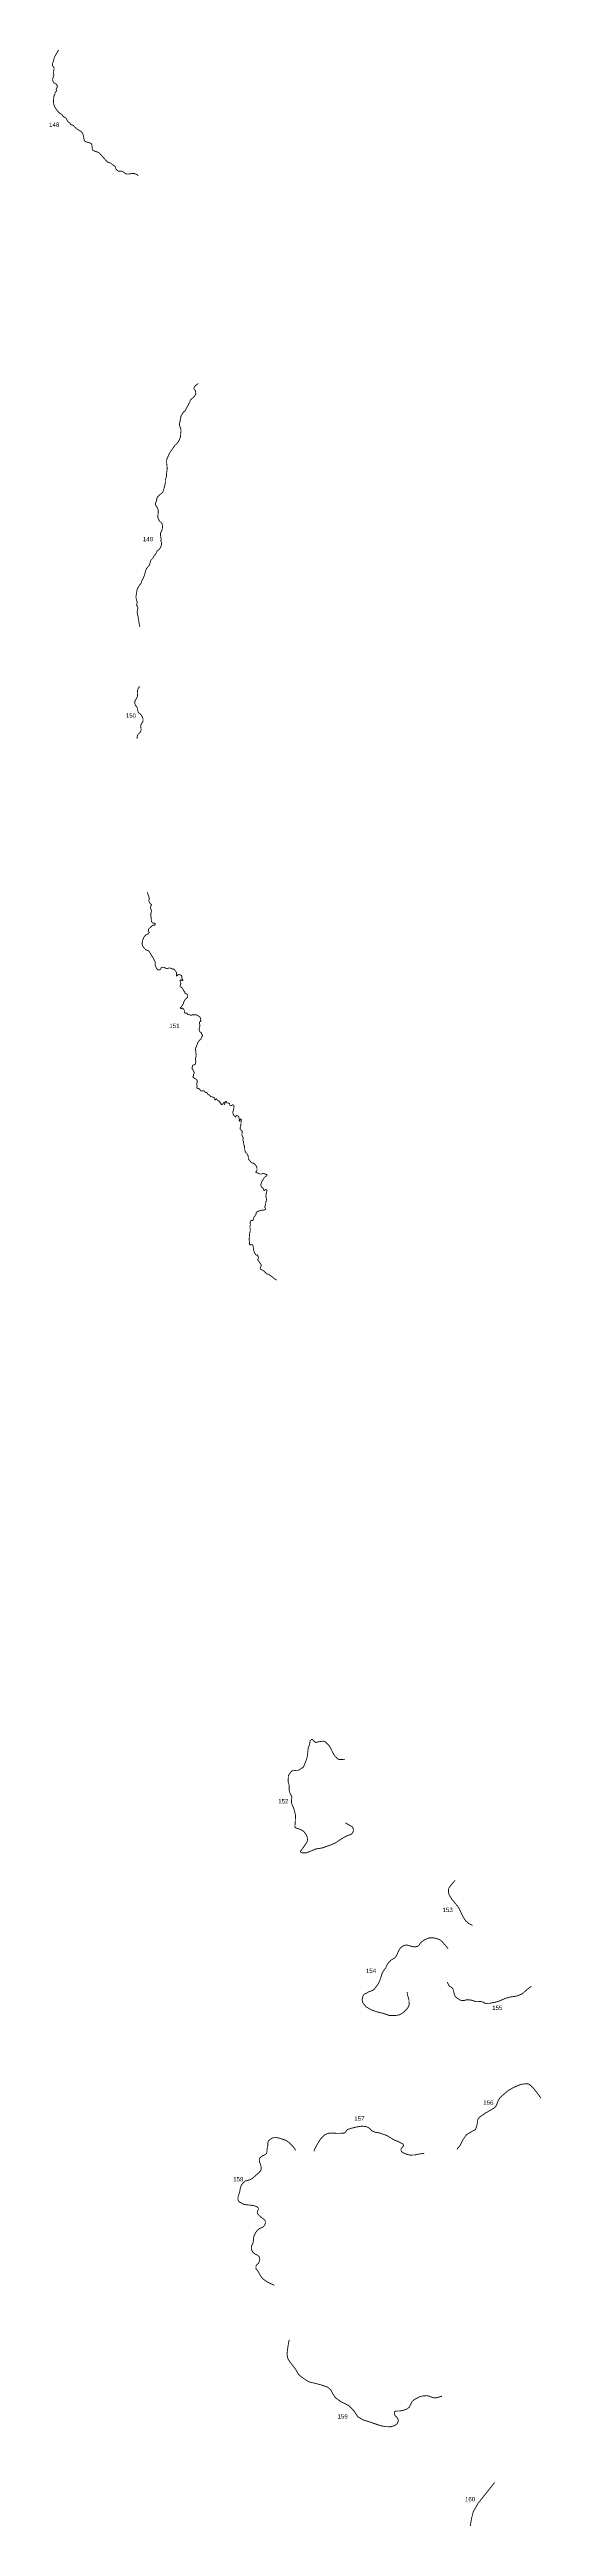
# Model space of a CAD drawing. Header units: metres. Extents: x 258924 to 356197, y 1740805 to 2227803.
# Drawn here: x 318351 to 323968, y 1832400 to 1860667 of the extents above; entities that cross this region are included whole.
import ezdxf

# ---------------------------------------------------------------- set-up
doc = ezdxf.new("R2010")
doc.units = ezdxf.units.M
doc.layers.add('UNPROTECTED', color=10, linetype='Continuous')
doc.styles.get("Standard").update_dxf_attribs({"font": 'arial.ttf'})

msp = doc.modelspace()

# ---------------------------------------------------------------- linework, layer by layer
at = {"layer": 'UNPROTECTED', "const_width": 10, "flags": 128}
for points in [[(318456, 1860662), (318451, 1860655), (318429, 1860619), (318413, 1860590), (318404, 1860568), (318401, 1860557), (318393, 1860528), (318388, 1860512), (318386, 1860504), (318386, 1860498), (318385, 1860488), (318386, 1860482), (318388, 1860478), (318393, 1860474), (318396, 1860470), (318400, 1860464), (318402, 1860459), (318403, 1860450), (318403, 1860441), (318400, 1860426), (318396, 1860420), (318395, 1860418), (318394, 1860409), (318396, 1860398), (318399, 1860386), (318401, 1860379), (318401, 1860371), (318400, 1860366), (318395, 1860357), (318392, 1860348), (318387, 1860329), (318387, 1860318), (318391, 1860303), (318401, 1860288), (318408, 1860283), (318415, 1860280), (318423, 1860275), (318430, 1860271), (318434, 1860265), (318439, 1860257), (318440, 1860247), (318439, 1860236), (318436, 1860230), (318431, 1860224), (318428, 1860219), (318427, 1860215), (318429, 1860208), (318430, 1860203), (318430, 1860196), (318425, 1860187), (318419, 1860179), (318415, 1860174), (318414, 1860169), (318414, 1860164), (318412, 1860158), (318408, 1860152), (318406, 1860149), (318405, 1860144), (318402, 1860132), (318400, 1860119), (318398, 1860097), (318396, 1860080), (318397, 1860061), (318400, 1860040), (318404, 1860028), (318416, 1860002), (318430, 1859984), (318449, 1859958), (318465, 1859942), (318475, 1859935), (318485, 1859931), (318492, 1859927), (318497, 1859919), (318503, 1859910), (318513, 1859899), (318528, 1859892), (318537, 1859885), (318546, 1859872), (318552, 1859860), (318559, 1859848), (318562, 1859844), (318566, 1859841), (318572, 1859837), (318582, 1859829), (318586, 1859825), (318589, 1859821), (318593, 1859812), (318597, 1859809), (318602, 1859807), (318608, 1859807), (318617, 1859804), (318625, 1859799), (318635, 1859786), (318642, 1859780), (318655, 1859769), (318667, 1859759), (318681, 1859750), (318701, 1859739), (318708, 1859733), (318717, 1859726), (318722, 1859721), (318729, 1859710), (318733, 1859699), (318736, 1859689), (318740, 1859677), (318742, 1859664), (318744, 1859652), (318746, 1859642), (318748, 1859632), (318752, 1859623), (318758, 1859618), (318766, 1859614), (318782, 1859609), (318795, 1859607), (318809, 1859602), (318820, 1859598), (318827, 1859594), (318833, 1859587), (318835, 1859580), (318836, 1859573), (318837, 1859558), (318838, 1859548), (318840, 1859533), (318842, 1859523), (318848, 1859515), (318858, 1859511), (318875, 1859505), (318893, 1859499), (318910, 1859492), (318919, 1859486), (318926, 1859480), (318936, 1859468), (318975, 1859425), (319000, 1859397), (319010, 1859387), (319016, 1859383), (319024, 1859379), (319028, 1859377), (319033, 1859376), (319037, 1859375), (319049, 1859372), (319054, 1859368), (319063, 1859359), (319069, 1859353), (319076, 1859349), (319092, 1859339), (319097, 1859335), (319102, 1859328), (319105, 1859318), (319107, 1859310), (319114, 1859297), (319123, 1859288), (319135, 1859280), (319149, 1859279), (319173, 1859278), (319191, 1859272), (319208, 1859258), (319224, 1859249), (319235, 1859246), (319252, 1859246), (319280, 1859250), (319302, 1859252), (319322, 1859251), (319338, 1859245), (319353, 1859238), (319362, 1859228), (319366, 1859227)], [(320051, 1856856), (320044, 1856851), (320031, 1856841), (320024, 1856838), (320014, 1856825), (320008, 1856820), (320001, 1856808), (320000, 1856795), (320006, 1856784), (320015, 1856776), (320018, 1856772), (320019, 1856763), (320020, 1856755), (320023, 1856743), (320021, 1856733), (320008, 1856712), (319996, 1856699), (319979, 1856684), (319960, 1856666), (319956, 1856660), (319955, 1856650), (319950, 1856635), (319939, 1856622), (319934, 1856607), (319928, 1856596), (319920, 1856585), (319912, 1856573), (319910, 1856561), (319905, 1856551), (319893, 1856539), (319882, 1856531), (319872, 1856516), (319858, 1856494), (319852, 1856485), (319850, 1856473), (319850, 1856462), (319846, 1856450), (319843, 1856437), (319842, 1856429), (319842, 1856419), (319836, 1856407), (319834, 1856398), (319835, 1856385), (319837, 1856372), (319841, 1856363), (319846, 1856348), (319851, 1856335), (319853, 1856319), (319851, 1856302), (319849, 1856285), (319848, 1856265), (319845, 1856242), (319836, 1856217), (319821, 1856190), (319804, 1856168), (319785, 1856152), (319774, 1856137), (319750, 1856102), (319730, 1856074), (319718, 1856051), (319692, 1855996), (319688, 1855972), (319689, 1855949), (319692, 1855918), (319695, 1855886), (319693, 1855862), (319688, 1855834), (319688, 1855812), (319685, 1855788), (319679, 1855772), (319674, 1855752), (319674, 1855732), (319672, 1855711), (319664, 1855680), (319656, 1855650), (319649, 1855629), (319645, 1855615), (319634, 1855605), (319620, 1855594), (319585, 1855562), (319577, 1855548), (319576, 1855533), (319572, 1855517), (319566, 1855500), (319562, 1855484), (319562, 1855473), (319567, 1855460), (319577, 1855445), (319585, 1855433), (319588, 1855424), (319591, 1855414), (319593, 1855400), (319592, 1855387), (319592, 1855377), (319590, 1855360), (319588, 1855343), (319587, 1855335), (319587, 1855326), (319591, 1855319), (319597, 1855306), (319603, 1855291), (319612, 1855279), (319623, 1855273), (319628, 1855268), (319634, 1855260), (319637, 1855252), (319639, 1855238), (319642, 1855223), (319640, 1855207), (319638, 1855193), (319632, 1855173), (319627, 1855164), (319620, 1855154), (319618, 1855148), (319618, 1855138), (319618, 1855126), (319621, 1855107), (319625, 1855086), (319625, 1855078), (319625, 1855071), (319623, 1855066), (319623, 1855061), (319624, 1855055), (319628, 1855047), (319630, 1855038), (319631, 1855027), (319628, 1855009), (319624, 1854997), (319616, 1854981), (319608, 1854968), (319601, 1854960), (319596, 1854956), (319589, 1854952), (319585, 1854949), (319581, 1854945), (319579, 1854940), (319571, 1854923), (319559, 1854903), (319546, 1854889), (319543, 1854884), (319539, 1854876), (319530, 1854861), (319522, 1854853), (319513, 1854845), (319507, 1854835), (319500, 1854814), (319497, 1854796), (319492, 1854784), (319483, 1854773), (319473, 1854762), (319464, 1854750), (319455, 1854736), (319450, 1854721), (319445, 1854706), (319441, 1854689), (319437, 1854675), (319433, 1854662), (319423, 1854638), (319414, 1854619), (319406, 1854605), (319401, 1854594), (319398, 1854579), (319394, 1854572), (319385, 1854562), (319378, 1854553), (319368, 1854535), (319359, 1854522), (319352, 1854506), (319348, 1854488), (319347, 1854478), (319344, 1854457), (319338, 1854422), (319339, 1854410), (319344, 1854385), (319347, 1854378), (319351, 1854367), (319351, 1854357), (319348, 1854336), (319347, 1854322), (319349, 1854316), (319356, 1854308), (319359, 1854303), (319362, 1854294), (319359, 1854283), (319356, 1854270), (319352, 1854250), (319353, 1854235), (319356, 1854215), (319362, 1854199), (319371, 1854141), (319378, 1854094), (319385, 1854076)], [(319381, 1853401), (319365, 1853376), (319357, 1853353), (319354, 1853324), (319356, 1853291), (319350, 1853272), (319338, 1853251), (319326, 1853232), (319325, 1853210), (319329, 1853189), (319342, 1853171), (319352, 1853157), (319358, 1853133), (319364, 1853101), (319369, 1853095), (319386, 1853086), (319398, 1853070), (319405, 1853059), (319413, 1853046), (319418, 1853032), (319419, 1853008), (319415, 1852992), (319401, 1852973), (319392, 1852948), (319394, 1852931), (319397, 1852911), (319395, 1852890), (319386, 1852875), (319364, 1852855), (319356, 1852838), (319351, 1852819), (319352, 1852806), (319353, 1852803)], [(319469, 1851048), (319473, 1851030), (319483, 1851008), (319489, 1850987), (319490, 1850976), (319489, 1850968), (319488, 1850962), (319486, 1850954), (319488, 1850941), (319495, 1850928), (319500, 1850922), (319508, 1850916), (319512, 1850913), (319515, 1850908), (319515, 1850904), (319512, 1850900), (319509, 1850894), (319507, 1850888), (319505, 1850876), (319505, 1850867), (319512, 1850849), (319516, 1850841), (319518, 1850830), (319516, 1850825), (319512, 1850819), (319509, 1850812), (319509, 1850806), (319508, 1850799), (319507, 1850787), (319509, 1850775), (319512, 1850761), (319513, 1850742), (319514, 1850725), (319518, 1850713), (319525, 1850702), (319533, 1850697), (319545, 1850697), (319552, 1850696), (319557, 1850693), (319558, 1850689), (319558, 1850683), (319557, 1850678), (319554, 1850675), (319549, 1850674), (319539, 1850675), (319533, 1850674), (319526, 1850670), (319511, 1850657), (319490, 1850637), (319484, 1850631), (319482, 1850626), (319480, 1850614), (319481, 1850608), (319486, 1850599), (319488, 1850594), (319488, 1850588), (319484, 1850581), (319478, 1850576), (319470, 1850572), (319462, 1850570), (319456, 1850567), (319450, 1850561), (319438, 1850549), (319431, 1850540), (319416, 1850507), (319413, 1850493), (319410, 1850482), (319410, 1850471), (319410, 1850455), (319414, 1850439), (319430, 1850415), (319441, 1850402), (319455, 1850391), (319464, 1850388), (319475, 1850385), (319483, 1850381), (319491, 1850371), (319502, 1850354), (319519, 1850324), (319532, 1850304), (319544, 1850282), (319551, 1850269), (319557, 1850256), (319559, 1850247), (319559, 1850238), (319558, 1850228), (319558, 1850217), (319565, 1850201), (319570, 1850187), (319577, 1850177), (319585, 1850169), (319591, 1850165), (319598, 1850164), (319607, 1850164), (319612, 1850165), (319617, 1850169), (319622, 1850179), (319628, 1850187), (319631, 1850191), (319637, 1850193), (319649, 1850194), (319661, 1850192), (319672, 1850187), (319679, 1850182), (319683, 1850178), (319689, 1850177), (319696, 1850178), (319707, 1850184), (319716, 1850186), (319723, 1850186), (319735, 1850183), (319750, 1850175), (319757, 1850173), (319763, 1850173), (319768, 1850173), (319771, 1850173), (319774, 1850171), (319777, 1850168), (319783, 1850159), (319790, 1850149), (319797, 1850141), (319801, 1850132), (319802, 1850122), (319802, 1850114), (319801, 1850104), (319800, 1850099), (319800, 1850097), (319800, 1850096), (319802, 1850094), (319805, 1850094), (319808, 1850095), (319810, 1850098), (319813, 1850102), (319817, 1850106), (319822, 1850110), (319827, 1850111), (319831, 1850111), (319838, 1850109), (319844, 1850105), (319853, 1850102), (319859, 1850098), (319862, 1850096), (319863, 1850093), (319863, 1850090), (319863, 1850087), (319862, 1850073), (319865, 1850062), (319865, 1850058), (319871, 1850051), (319873, 1850048), (319873, 1850045), (319872, 1850043), (319871, 1850041), (319869, 1850041), (319869, 1850041), (319862, 1850044), (319855, 1850048), (319849, 1850050), (319847, 1850050), (319845, 1850048), (319843, 1850045), (319842, 1850042), (319843, 1850036), (319845, 1850028), (319848, 1850021), (319849, 1850015), (319850, 1850010), (319850, 1850004), (319849, 1849998), (319846, 1849992), (319845, 1849988), (319844, 1849982), (319843, 1849978), (319844, 1849974), (319848, 1849969), (319855, 1849965), (319862, 1849963), (319865, 1849960), (319868, 1849954), (319873, 1849947), (319875, 1849942), (319878, 1849936), (319881, 1849929), (319884, 1849923), (319888, 1849918), (319893, 1849916), (319895, 1849913), (319897, 1849910), (319897, 1849907), (319897, 1849902), (319897, 1849899), (319898, 1849897), (319901, 1849894), (319905, 1849892), (319912, 1849891), (319916, 1849890), (319920, 1849887), (319924, 1849883), (319926, 1849879), (319928, 1849873), (319929, 1849869), (319929, 1849865), (319929, 1849861), (319928, 1849856), (319925, 1849849), (319922, 1849845), (319919, 1849842), (319915, 1849839), (319904, 1849830), (319897, 1849821), (319890, 1849809), (319882, 1849790), (319880, 1849780), (319879, 1849774), (319873, 1849769), (319865, 1849756), (319861, 1849752), (319860, 1849749), (319859, 1849746), (319858, 1849744), (319856, 1849741), (319851, 1849736), (319848, 1849735), (319846, 1849734), (319845, 1849733), (319844, 1849731), (319845, 1849730), (319845, 1849728), (319847, 1849728), (319849, 1849728), (319851, 1849726), (319852, 1849724), (319853, 1849721), (319854, 1849720), (319857, 1849720), (319861, 1849721), (319864, 1849725), (319866, 1849727), (319867, 1849728), (319872, 1849727), (319875, 1849726), (319877, 1849721), (319879, 1849717), (319881, 1849715), (319887, 1849710), (319890, 1849707), (319891, 1849704), (319891, 1849699), (319891, 1849693), (319890, 1849687), (319890, 1849682), (319891, 1849678), (319895, 1849674), (319899, 1849671), (319904, 1849669), (319909, 1849670), (319913, 1849671), (319915, 1849671), (319918, 1849671), (319921, 1849670), (319924, 1849666), (319927, 1849657), (319931, 1849654), (319935, 1849653), (319941, 1849653), (319948, 1849652), (319959, 1849649), (319966, 1849645), (319969, 1849645), (319972, 1849645), (319975, 1849648), (319977, 1849650), (319979, 1849652), (319987, 1849652), (320004, 1849652), (320017, 1849651), (320028, 1849650), (320036, 1849648), (320042, 1849646), (320048, 1849641), (320052, 1849637), (320067, 1849626), (320073, 1849617), (320075, 1849610), (320074, 1849602), (320074, 1849593), (320075, 1849590), (320076, 1849590), (320077, 1849588), (320080, 1849586), (320081, 1849585), (320081, 1849583), (320081, 1849581), (320079, 1849579), (320077, 1849578), (320072, 1849574), (320067, 1849571), (320066, 1849571), (320064, 1849568), (320063, 1849562), (320065, 1849551), (320067, 1849538), (320068, 1849524), (320064, 1849509), (320060, 1849493), (320060, 1849482), (320063, 1849466), (320071, 1849454), (320076, 1849452), (320080, 1849450), (320084, 1849448), (320086, 1849445), (320087, 1849442), (320087, 1849437), (320087, 1849433), (320089, 1849429), (320091, 1849427), (320095, 1849423), (320098, 1849421), (320099, 1849418), (320099, 1849415), (320099, 1849411), (320096, 1849407), (320092, 1849403), (320088, 1849399), (320086, 1849395), (320085, 1849389), (320084, 1849383), (320079, 1849375), (320072, 1849367), (320065, 1849361), (320047, 1849340), (320044, 1849334), (320039, 1849318), (320035, 1849307), (320032, 1849298), (320028, 1849288), (320020, 1849271), (320017, 1849262), (320018, 1849253), (320020, 1849246), (320022, 1849240), (320022, 1849238), (320020, 1849225), (320021, 1849216), (320025, 1849207), (320026, 1849199), (320026, 1849194), (320024, 1849187), (320024, 1849180), (320025, 1849175), (320024, 1849168), (320021, 1849163), (320017, 1849159), (320016, 1849156), (320017, 1849153), (320018, 1849147), (320018, 1849141), (320019, 1849136), (320021, 1849130), (320023, 1849125), (320024, 1849121), (320022, 1849115), (320019, 1849110), (320019, 1849105), (320018, 1849098), (320017, 1849093), (320015, 1849088), (320013, 1849085), (320010, 1849083), (320002, 1849081), (319992, 1849077), (319986, 1849074), (319984, 1849071), (319983, 1849066), (319981, 1849057), (319979, 1849047), (319979, 1849039), (319980, 1849033), (319983, 1849029), (319986, 1849026), (319990, 1849021), (319996, 1849009), (320002, 1848995), (320004, 1848990), (320004, 1848985), (320002, 1848981), (319997, 1848975), (319995, 1848970), (319995, 1848964), (319996, 1848957), (319996, 1848954), (319995, 1848952), (319992, 1848951), (319989, 1848948), (319988, 1848943), (319990, 1848939), (319997, 1848932), (320007, 1848926), (320019, 1848920), (320026, 1848917), (320031, 1848912), (320035, 1848905), (320038, 1848896), (320038, 1848887), (320038, 1848880), (320037, 1848874), (320036, 1848870), (320035, 1848869), (320034, 1848869), (320033, 1848869), (320032, 1848869), (320031, 1848868), (320031, 1848867), (320032, 1848862), (320032, 1848859), (320033, 1848850), (320034, 1848846), (320036, 1848841), (320038, 1848838), (320037, 1848836), (320035, 1848833), (320035, 1848830), (320036, 1848828), (320035, 1848825), (320033, 1848822), (320032, 1848819), (320033, 1848817), (320041, 1848812), (320046, 1848810), (320052, 1848810), (320057, 1848810), (320060, 1848808), (320063, 1848802), (320067, 1848800), (320070, 1848797), (320071, 1848794), (320073, 1848789), (320076, 1848786), (320082, 1848784), (320086, 1848782), (320090, 1848781), (320095, 1848781), (320101, 1848785), (320104, 1848786), (320107, 1848786), (320111, 1848786), (320115, 1848783), (320117, 1848778), (320120, 1848774), (320124, 1848772), (320130, 1848768), (320137, 1848765), (320141, 1848764), (320144, 1848764), (320148, 1848762), (320151, 1848758), (320155, 1848751), (320159, 1848745), (320163, 1848742), (320165, 1848740), (320170, 1848738), (320175, 1848737), (320179, 1848735), (320183, 1848732), (320185, 1848727), (320188, 1848721), (320192, 1848718), (320200, 1848717), (320210, 1848714), (320218, 1848712), (320225, 1848708), (320232, 1848705), (320236, 1848702), (320237, 1848695), (320238, 1848688), (320239, 1848684), (320240, 1848682), (320242, 1848680), (320245, 1848681), (320249, 1848684), (320251, 1848688), (320254, 1848691), (320256, 1848692), (320258, 1848691), (320260, 1848688), (320262, 1848686), (320264, 1848683), (320268, 1848678), (320274, 1848673), (320280, 1848670), (320284, 1848668), (320288, 1848666), (320288, 1848661), (320289, 1848657), (320290, 1848655), (320292, 1848654), (320296, 1848655), (320300, 1848655), (320302, 1848653), (320303, 1848650), (320302, 1848646), (320301, 1848643), (320303, 1848641), (320306, 1848640), (320309, 1848638), (320311, 1848636), (320310, 1848632), (320312, 1848629), (320315, 1848627), (320320, 1848628), (320327, 1848631), (320331, 1848635), (320334, 1848640), (320338, 1848646), (320341, 1848650), (320342, 1848651), (320343, 1848652), (320346, 1848653), (320348, 1848653), (320351, 1848652), (320352, 1848650), (320352, 1848647), (320350, 1848636), (320349, 1848632), (320349, 1848631), (320350, 1848630), (320351, 1848633), (320355, 1848643), (320357, 1848655), (320358, 1848659), (320359, 1848661), (320362, 1848662), (320368, 1848661), (320372, 1848658), (320374, 1848651), (320376, 1848647), (320378, 1848645), (320386, 1848645), (320394, 1848644), (320403, 1848641), (320407, 1848637), (320408, 1848632), (320408, 1848627), (320408, 1848623), (320409, 1848620), (320414, 1848618), (320422, 1848617), (320429, 1848617), (320434, 1848618), (320436, 1848620), (320439, 1848623), (320442, 1848624), (320446, 1848623), (320449, 1848620), (320453, 1848615), (320458, 1848608), (320458, 1848604), (320459, 1848601), (320458, 1848599), (320457, 1848597), (320455, 1848595), (320454, 1848593), (320454, 1848591), (320454, 1848588), (320455, 1848585), (320455, 1848581), (320454, 1848575), (320453, 1848569), (320450, 1848558), (320445, 1848548), (320444, 1848544), (320443, 1848536), (320445, 1848529), (320448, 1848521), (320451, 1848516), (320453, 1848509), (320455, 1848503), (320458, 1848500), (320463, 1848497), (320467, 1848495), (320471, 1848490), (320472, 1848488), (320474, 1848486), (320476, 1848487), (320477, 1848488), (320478, 1848493), (320480, 1848497), (320483, 1848500), (320485, 1848501), (320491, 1848501), (320498, 1848499), (320506, 1848495), (320512, 1848489), (320514, 1848484), (320515, 1848475), (320515, 1848472), (320516, 1848465), (320518, 1848458), (320519, 1848450), (320517, 1848441), (320518, 1848439), (320519, 1848438), (320520, 1848439), (320524, 1848447), (320528, 1848457), (320529, 1848461), (320532, 1848463), (320534, 1848463), (320537, 1848462), (320539, 1848458), (320540, 1848451), (320539, 1848438), (320537, 1848407), (320536, 1848392), (320534, 1848378), (320529, 1848364), (320528, 1848357), (320528, 1848353), (320529, 1848347), (320532, 1848342), (320535, 1848337), (320539, 1848335), (320545, 1848331), (320548, 1848328), (320551, 1848321), (320551, 1848313), (320550, 1848305), (320548, 1848289), (320549, 1848279), (320552, 1848270), (320557, 1848261), (320561, 1848252), (320563, 1848247), (320563, 1848241), (320561, 1848235), (320559, 1848228), (320559, 1848224), (320560, 1848219), (320563, 1848210), (320565, 1848204), (320566, 1848197), (320567, 1848190), (320569, 1848179), (320571, 1848169), (320574, 1848158), (320576, 1848154), (320578, 1848147), (320578, 1848142), (320580, 1848125), (320580, 1848112), (320581, 1848104), (320585, 1848095), (320587, 1848089), (320590, 1848083), (320593, 1848079), (320598, 1848074), (320603, 1848070), (320610, 1848060), (320614, 1848053), (320617, 1848046), (320620, 1848035), (320621, 1848024), (320622, 1848017), (320622, 1848013), (320622, 1848010), (320623, 1848007), (320625, 1848001), (320630, 1847995), (320634, 1847990), (320640, 1847983), (320644, 1847979), (320651, 1847971), (320655, 1847967), (320661, 1847964), (320663, 1847962), (320668, 1847960), (320674, 1847959), (320678, 1847959), (320682, 1847958), (320685, 1847957), (320687, 1847954), (320692, 1847949), (320698, 1847943), (320705, 1847936), (320709, 1847930), (320714, 1847922), (320716, 1847918), (320719, 1847909), (320720, 1847900), (320720, 1847888), (320721, 1847879), (320720, 1847874), (320716, 1847868), (320710, 1847860), (320708, 1847858), (320707, 1847854), (320707, 1847853), (320708, 1847851), (320711, 1847850), (320717, 1847849), (320724, 1847848), (320731, 1847845), (320745, 1847837), (320752, 1847835), (320757, 1847834), (320763, 1847834), (320768, 1847834), (320771, 1847834), (320774, 1847834), (320776, 1847834), (320778, 1847835), (320781, 1847838), (320783, 1847840), (320792, 1847840), (320804, 1847837), (320816, 1847834), (320828, 1847829), (320831, 1847828), (320834, 1847825), (320835, 1847822), (320835, 1847820), (320833, 1847817), (320829, 1847814), (320810, 1847799), (320803, 1847792), (320799, 1847788), (320791, 1847773), (320783, 1847761), (320779, 1847756), (320774, 1847744), (320771, 1847734), (320768, 1847726), (320766, 1847722), (320764, 1847717), (320765, 1847708), (320768, 1847692), (320772, 1847685), (320782, 1847677), (320789, 1847673), (320794, 1847665), (320796, 1847659), (320796, 1847652), (320797, 1847648), (320799, 1847646), (320801, 1847646), (320804, 1847647), (320809, 1847650), (320813, 1847655), (320816, 1847657), (320818, 1847658), (320822, 1847656), (320827, 1847653), (320830, 1847651), (320833, 1847649), (320834, 1847646), (320834, 1847640), (320832, 1847634), (320830, 1847628), (320828, 1847623), (320826, 1847618), (320826, 1847613), (320825, 1847605), (320824, 1847597), (320823, 1847589), (320822, 1847583), (320822, 1847577), (320825, 1847567), (320827, 1847557), (320828, 1847548), (320829, 1847539), (320829, 1847533), (320827, 1847528), (320824, 1847521), (320821, 1847514), (320820, 1847507), (320819, 1847496), (320818, 1847487), (320815, 1847476), (320812, 1847471), (320810, 1847466), (320809, 1847461), (320810, 1847455), (320814, 1847448), (320816, 1847444), (320817, 1847440), (320817, 1847436), (320816, 1847433), (320815, 1847430), (320811, 1847427), (320805, 1847426), (320791, 1847422), (320780, 1847422), (320775, 1847421), (320765, 1847419), (320758, 1847417), (320746, 1847413), (320730, 1847408), (320719, 1847402), (320715, 1847400), (320712, 1847396), (320710, 1847391), (320710, 1847383), (320709, 1847375), (320704, 1847367), (320697, 1847358), (320691, 1847349), (320686, 1847343), (320684, 1847339), (320680, 1847327), (320677, 1847316), (320676, 1847309), (320672, 1847306), (320663, 1847304), (320655, 1847304), (320648, 1847301), (320647, 1847299), (320644, 1847293), (320642, 1847285), (320642, 1847277), (320644, 1847266), (320644, 1847257), (320643, 1847246), (320640, 1847233), (320640, 1847214), (320644, 1847202), (320644, 1847191), (320641, 1847179), (320637, 1847162), (320635, 1847143), (320634, 1847128), (320632, 1847108), (320630, 1847092), (320632, 1847073), (320634, 1847057), (320634, 1847043), (320635, 1847033), (320637, 1847029), (320641, 1847025), (320644, 1847024), (320648, 1847025), (320652, 1847032), (320662, 1847031), (320670, 1847025), (320675, 1847016), (320680, 1846981), (320685, 1846953), (320692, 1846935), (320699, 1846924), (320703, 1846917), (320708, 1846912), (320716, 1846909), (320722, 1846909), (320724, 1846909), (320727, 1846909), (320729, 1846906), (320730, 1846901), (320731, 1846895), (320735, 1846890), (320737, 1846885), (320736, 1846877), (320734, 1846869), (320731, 1846863), (320730, 1846857), (320731, 1846850), (320734, 1846844), (320742, 1846836), (320748, 1846828), (320761, 1846809), (320767, 1846799), (320768, 1846791), (320766, 1846780), (320759, 1846766), (320758, 1846761), (320757, 1846755), (320758, 1846751), (320763, 1846746), (320777, 1846740), (320789, 1846735), (320798, 1846727), (320808, 1846717), (320833, 1846696), (320839, 1846692), (320846, 1846689), (320853, 1846689), (320855, 1846690), (320859, 1846688), (320864, 1846683), (320868, 1846677), (320874, 1846673), (320886, 1846667), (320910, 1846648), (320921, 1846638), (320932, 1846632), (320941, 1846625), (320945, 1846623)], [(321723, 1841158), (321717, 1841155), (321694, 1841153), (321664, 1841152), (321646, 1841157), (321628, 1841173), (321612, 1841188), (321593, 1841216), (321570, 1841261), (321557, 1841289), (321542, 1841314), (321527, 1841329), (321515, 1841340), (321500, 1841356), (321491, 1841359), (321482, 1841361), (321473, 1841361), (321450, 1841359), (321429, 1841356), (321413, 1841352), (321397, 1841348), (321392, 1841348), (321379, 1841353), (321371, 1841361), (321361, 1841373), (321358, 1841377), (321355, 1841380), (321350, 1841381), (321343, 1841380), (321337, 1841376), (321332, 1841371), (321328, 1841365), (321324, 1841353), (321322, 1841331), (321318, 1841316), (321312, 1841303), (321306, 1841289), (321304, 1841273), (321301, 1841243), (321297, 1841210), (321291, 1841171), (321280, 1841138), (321256, 1841078), (321246, 1841062), (321234, 1841056), (321206, 1841036), (321186, 1841029), (321165, 1841029), (321149, 1841026), (321136, 1841026), (321123, 1841024), (321110, 1841014), (321096, 1840996), (321079, 1840970), (321078, 1840952), (321077, 1840927), (321075, 1840909), (321076, 1840895), (321082, 1840880), (321086, 1840866), (321087, 1840848), (321087, 1840812), (321090, 1840789), (321099, 1840762), (321112, 1840742), (321117, 1840728), (321117, 1840710), (321113, 1840681), (321115, 1840660), (321121, 1840634), (321141, 1840594), (321149, 1840560), (321159, 1840520), (321159, 1840485), (321157, 1840435), (321154, 1840399), (321153, 1840388), (321156, 1840376), (321165, 1840371), (321195, 1840362), (321234, 1840346), (321258, 1840328), (321280, 1840298), (321294, 1840266), (321297, 1840236), (321293, 1840215), (321276, 1840188), (321253, 1840154), (321231, 1840125), (321217, 1840107), (321218, 1840099), (321225, 1840091), (321244, 1840087), (321286, 1840089), (321346, 1840112), (321376, 1840124), (321395, 1840133), (321420, 1840136), (321463, 1840143), (321499, 1840155), (321575, 1840183), (321609, 1840197), (321635, 1840214), (321677, 1840243), (321716, 1840266), (321758, 1840287), (321784, 1840294), (321797, 1840300), (321805, 1840309), (321817, 1840324), (321821, 1840343), (321818, 1840369), (321808, 1840384), (321772, 1840405), (321757, 1840414), (321735, 1840427), (321732, 1840431)], [(322981, 1839774), (322973, 1839763), (322944, 1839730), (322918, 1839696), (322907, 1839673), (322906, 1839646), (322913, 1839609), (322944, 1839560), (322992, 1839501), (323021, 1839466), (323071, 1839362), (323101, 1839314), (323138, 1839281), (323168, 1839265), (323182, 1839260)], [(322902, 1838995), (322871, 1839032), (322837, 1839071), (322812, 1839094), (322778, 1839107), (322737, 1839118), (322687, 1839117), (322634, 1839097), (322604, 1839075), (322586, 1839058), (322569, 1839034), (322553, 1839020), (322523, 1839014), (322487, 1839019), (322453, 1839031), (322425, 1839036), (322399, 1839030), (322379, 1839020), (322360, 1839004), (322342, 1838979), (322331, 1838956), (322320, 1838927), (322302, 1838897), (322286, 1838884), (322259, 1838869), (322234, 1838847), (322210, 1838818), (322189, 1838774), (322160, 1838735), (322144, 1838701), (322135, 1838666), (322110, 1838601), (322084, 1838565), (322059, 1838531), (322039, 1838517), (321997, 1838502), (321944, 1838473), (321929, 1838451), (321920, 1838412), (321927, 1838379), (321966, 1838330), (322025, 1838296), (322093, 1838272), (322160, 1838256), (322231, 1838232), (322304, 1838232), (322345, 1838238), (322385, 1838261), (322439, 1838312), (322458, 1838353), (322455, 1838413), (322438, 1838469), (322435, 1838500)], [(322894, 1838612), (322894, 1838611), (322909, 1838577), (322925, 1838562), (322947, 1838549), (322958, 1838534), (322968, 1838495), (322979, 1838457), (322997, 1838435), (323036, 1838409), (323059, 1838402), (323089, 1838403), (323109, 1838411), (323134, 1838411), (323175, 1838405), (323221, 1838389), (323237, 1838389), (323271, 1838391), (323303, 1838384), (323321, 1838372), (323343, 1838369), (323379, 1838371), (323439, 1838382), (323476, 1838392), (323510, 1838407), (323555, 1838426), (323611, 1838442), (323690, 1838454), (323752, 1838480), (323800, 1838525), (323854, 1838566)], [(323963, 1837288), (323963, 1837288), (323920, 1837347), (323874, 1837404), (323844, 1837434), (323819, 1837450), (323793, 1837453), (323733, 1837445), (323661, 1837415), (323593, 1837379), (323534, 1837328), (323498, 1837297), (323475, 1837262), (323463, 1837230), (323449, 1837196), (323428, 1837176), (323380, 1837147), (323331, 1837120), (323262, 1837071), (323242, 1837045), (323237, 1837016), (323229, 1836966), (323214, 1836929), (323163, 1836902), (323112, 1836872), (323070, 1836810), (323047, 1836763), (323032, 1836735), (323013, 1836720), (323005, 1836704)], [(321160, 1836692), (321158, 1836698), (321137, 1836731), (321098, 1836769), (321085, 1836782), (321052, 1836807), (320980, 1836830), (320946, 1836838), (320910, 1836837), (320889, 1836831), (320868, 1836815), (320850, 1836798), (320844, 1836773), (320844, 1836750), (320836, 1836712), (320834, 1836681), (320829, 1836655), (320806, 1836640), (320781, 1836629), (320751, 1836605), (320746, 1836588), (320750, 1836559), (320763, 1836522), (320767, 1836502), (320768, 1836477), (320762, 1836458), (320737, 1836432), (320716, 1836415), (320670, 1836374), (320644, 1836358), (320588, 1836343), (320561, 1836319), (320541, 1836294), (320529, 1836256), (320522, 1836214), (320505, 1836162), (320502, 1836140), (320507, 1836116), (320523, 1836100), (320579, 1836074), (320636, 1836068), (320684, 1836061), (320718, 1836050), (320735, 1836035), (320736, 1836019), (320727, 1836000), (320723, 1835983), (320727, 1835970), (320744, 1835950), (320771, 1835925), (320794, 1835910), (320809, 1835897), (320815, 1835882), (320815, 1835860), (320808, 1835837), (320793, 1835821), (320766, 1835806), (320746, 1835798), (320723, 1835779), (320708, 1835759), (320694, 1835732), (320684, 1835711), (320679, 1835661), (320675, 1835637), (320662, 1835609), (320655, 1835587), (320657, 1835564), (320667, 1835537), (320698, 1835509), (320727, 1835495), (320746, 1835478), (320752, 1835444), (320746, 1835423), (320738, 1835403), (320720, 1835390), (320709, 1835373), (320708, 1835343), (320736, 1835307), (320759, 1835263), (320787, 1835227), (320841, 1835188), (320919, 1835152)], [(322630, 1836658), (322627, 1836658), (322559, 1836649), (322526, 1836640), (322471, 1836638), (322434, 1836645), (322394, 1836662), (322375, 1836674), (322365, 1836692), (322365, 1836711), (322379, 1836727), (322393, 1836746), (322390, 1836761), (322377, 1836770), (322333, 1836792), (322279, 1836815), (322202, 1836862), (322119, 1836891), (322073, 1836898), (322035, 1836914), (322006, 1836942), (321989, 1836954), (321964, 1836964), (321916, 1836969), (321853, 1836958), (321801, 1836945), (321753, 1836930), (321746, 1836922), (321728, 1836899), (321716, 1836889), (321677, 1836887), (321627, 1836887), (321575, 1836890), (321535, 1836887), (321490, 1836868), (321470, 1836847), (321446, 1836822), (321402, 1836751), (321381, 1836707), (321371, 1836682)], [(321090, 1834533), (321081, 1834500), (321069, 1834421), (321063, 1834366), (321073, 1834315), (321093, 1834282), (321157, 1834200), (321196, 1834134), (321239, 1834098), (321309, 1834052), (321449, 1834017), (321529, 1833989), (321564, 1833956), (321589, 1833910), (321612, 1833874), (321676, 1833825), (321765, 1833782), (321822, 1833727), (321871, 1833653), (321932, 1833616), (322003, 1833594), (322133, 1833550), (322190, 1833539), (322246, 1833538), (322292, 1833551), (322321, 1833574), (322332, 1833595), (322334, 1833614), (322319, 1833644), (322299, 1833663), (322290, 1833681), (322288, 1833693), (322291, 1833707), (322303, 1833717), (322343, 1833718), (322382, 1833723), (322428, 1833738), (322461, 1833763), (322475, 1833796), (322490, 1833825), (322516, 1833848), (322570, 1833877), (322607, 1833889), (322660, 1833893), (322690, 1833886), (322725, 1833871), (322758, 1833867), (322798, 1833876), (322832, 1833888)], [(323433, 1832902), (323417, 1832881), (323372, 1832824), (323245, 1832665), (323189, 1832567), (323170, 1832492), (323163, 1832451), (323155, 1832405)]]:
    msp.add_lwpolyline(points, dxfattribs=at)

# ---------------------------------------------------------------- texts
at = {"char_height": 50, "attachment_point": 1}
for s, insert in [('\\pxt1;148', (318346, 1859834)), ('\\pxt1;149', (319418, 1855105)), ('\\pxt1;150', (319223, 1853092)), ('\\pxt1;151', (319719, 1849550)), ('\\pxt1;152', (320963, 1840701)), ('\\pxt1;153', (322839, 1839462)), ('\\pxt1;154', (321964, 1838766)), ('\\pxt1;155', (323406, 1838345)), ('\\pxt1;157', (321831, 1837080)), ('\\pxt1;156', (323304, 1837263)), ('\\pxt1;158', (320448, 1836388)), ('\\pxt1;159', (321640, 1833681)), ('\\pxt1;160', (323095, 1832736))]:
    msp.add_mtext_dynamic_manual_height_columns(s, width=70.18, gutter_width=1, heights=[0], dxfattribs=dict(at, insert=insert))

doc.saveas('drawing.dxf')
